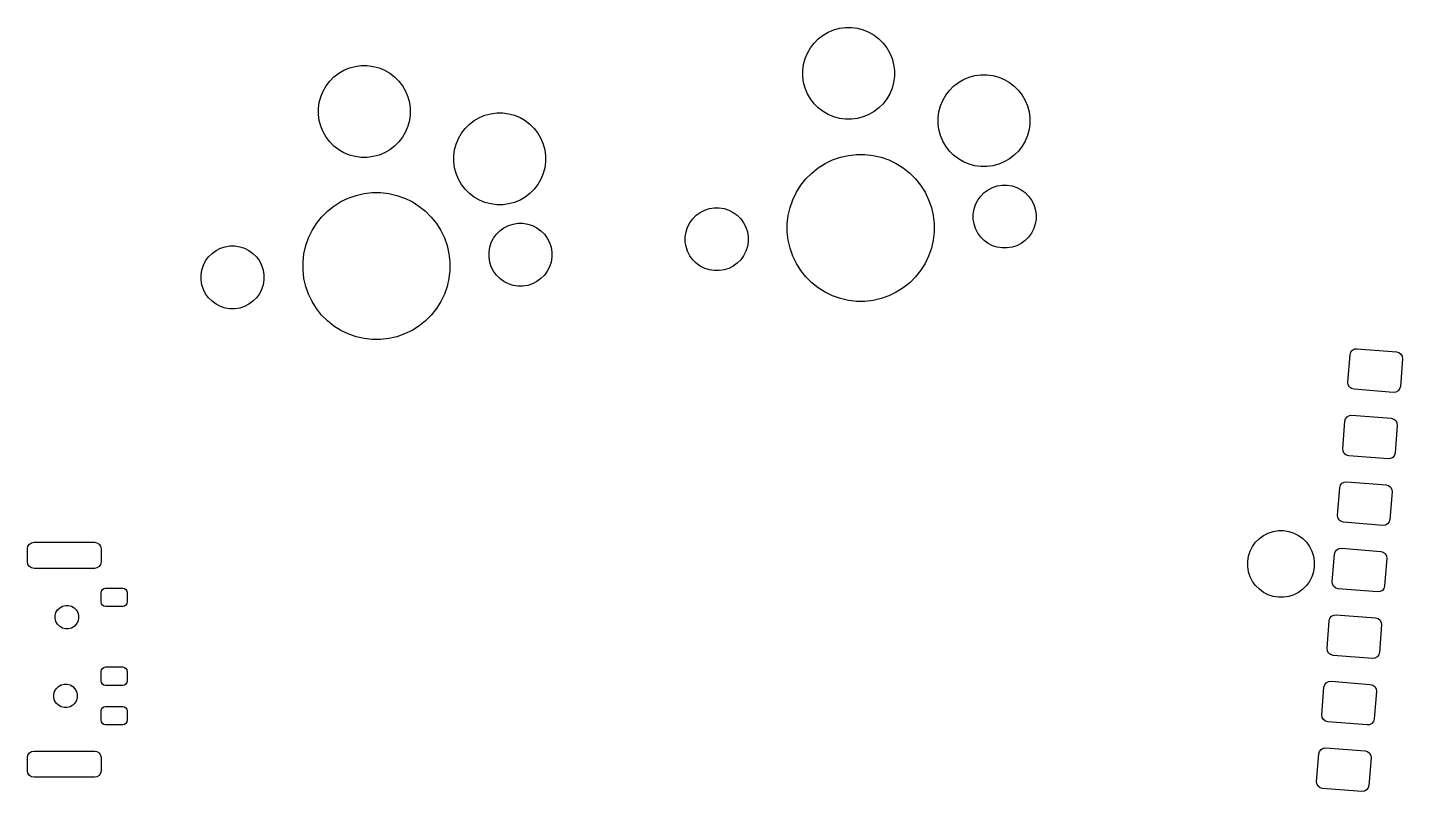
# Model space of a CAD drawing. Extents: x -174 to 104, y -34 to 59.
# Drawn here: x -174 to -121.6, y -27.1 to 1.9 of the extents above; entities that cross this region are included whole.
import ezdxf

# ---------------------------------------------------------------- set-up
doc = ezdxf.new("R2010")
doc.units = 0
doc.layers.add('BLACK', color=7, linetype='CONTINUOUS')

msp = doc.modelspace()

# ---------------------------------------------------------------- linework, layer by layer
at = {"layer": 'BLACK', "linetype": 'CONTINUOUS'}
for p, q in [((-143.893271, 1.509248), (-143.711664, 1.6486)), ((-143.711664, 1.6486), (-143.513421, 1.763055)), ((-143.513421, 1.763055), (-143.301935, 1.850656)), ((-143.301935, 1.850656), (-143.080824, 1.909902)), ((-143.080824, 1.909902), (-142.853871, 1.939781)), ((-142.853871, 1.939781), (-142.624961, 1.939781)), ((-142.624961, 1.939781), (-142.398008, 1.909902)), ((-142.398008, 1.909902), (-142.176897, 1.850656)), ((-142.176897, 1.850656), (-141.965411, 1.763055)), ((-141.965411, 1.763055), (-141.767168, 1.6486)), ((-141.767168, 1.6486), (-141.585561, 1.509248)), ((-144.308943, 0.967533), (-144.194488, 1.165776)), ((-144.194488, 1.165776), (-144.055136, 1.347383)), ((-144.055136, 1.347383), (-143.893271, 1.509248)), ((-141.585561, 1.509248), (-141.423696, 1.347383)), ((-141.423696, 1.347383), (-141.284344, 1.165776)), ((-141.284344, 1.165776), (-141.169889, 0.967533)), ((-144.485669, 0.307983), (-144.45579, 0.534936)), ((-144.45579, 0.534936), (-144.396544, 0.756047)), ((-144.396544, 0.756047), (-144.308943, 0.967533)), ((-141.169889, 0.967533), (-141.082288, 0.756047)), ((-141.082288, 0.756047), (-141.023042, 0.534936)), ((-141.023042, 0.534936), (-140.993163, 0.307983)), ((-162.498106, -0.104111), (-162.336241, 0.057754)), ((-162.336241, 0.057754), (-162.154634, 0.197106)), ((-162.154634, 0.197106), (-161.956391, 0.311561)), ((-161.956391, 0.311561), (-161.744905, 0.399162)), ((-161.744905, 0.399162), (-161.523794, 0.458408)), ((-161.523794, 0.458408), (-161.296841, 0.488287)), ((-161.296841, 0.488287), (-161.067931, 0.488287)), ((-161.067931, 0.488287), (-160.840978, 0.458408)), ((-160.840978, 0.458408), (-160.619867, 0.399162)), ((-160.619867, 0.399162), (-160.408381, 0.311561)), ((-160.408381, 0.311561), (-160.210138, 0.197106)), ((-160.210138, 0.197106), (-160.028531, 0.057754)), ((-160.028531, 0.057754), (-159.866666, -0.104111)), ((-144.485669, 0.079073), (-144.485669, 0.307983)), ((-144.45579, -0.14788), (-144.485669, 0.079073)), ((-140.993163, 0.079073), (-141.023042, -0.14788)), ((-140.993163, 0.307983), (-140.993163, 0.079073)), ((-138.356224, -0.037867), (-138.144738, 0.049734)), ((-138.144738, 0.049734), (-137.923627, 0.10898)), ((-137.923627, 0.10898), (-137.696674, 0.138859)), ((-137.696674, 0.138859), (-137.467764, 0.138859)), ((-137.467764, 0.138859), (-137.240811, 0.10898)), ((-137.240811, 0.10898), (-137.0197, 0.049734)), ((-137.0197, 0.049734), (-136.808214, -0.037867)), ((-162.839514, -0.695447), (-162.751913, -0.483961)), ((-162.751913, -0.483961), (-162.637458, -0.285718)), ((-162.637458, -0.285718), (-162.498106, -0.104111)), ((-159.866666, -0.104111), (-159.727314, -0.285718)), ((-159.727314, -0.285718), (-159.612859, -0.483961)), ((-159.612859, -0.483961), (-159.525258, -0.695447)), ((-144.396544, -0.368991), (-144.45579, -0.14788)), ((-144.308943, -0.580477), (-144.396544, -0.368991)), ((-141.082288, -0.368991), (-141.169889, -0.580477)), ((-141.023042, -0.14788), (-141.082288, -0.368991)), ((-139.037291, -0.635146), (-138.897939, -0.453539)), ((-138.897939, -0.453539), (-138.736074, -0.291674)), ((-138.736074, -0.291674), (-138.554467, -0.152322)), ((-138.554467, -0.152322), (-138.356224, -0.037867)), ((-136.808214, -0.037867), (-136.609971, -0.152322)), ((-136.609971, -0.152322), (-136.428364, -0.291674)), ((-136.428364, -0.291674), (-136.266499, -0.453539)), ((-136.266499, -0.453539), (-136.127147, -0.635146)), ((-162.928639, -1.143511), (-162.89876, -0.916558)), ((-162.89876, -0.916558), (-162.839514, -0.695447)), ((-159.525258, -0.695447), (-159.466012, -0.916558)), ((-159.466012, -0.916558), (-159.436133, -1.143511)), ((-144.194488, -0.77872), (-144.308943, -0.580477)), ((-144.055136, -0.960327), (-144.194488, -0.77872)), ((-143.893271, -1.122192), (-144.055136, -0.960327)), ((-141.423696, -0.960327), (-141.585561, -1.122192)), ((-141.284344, -0.77872), (-141.423696, -0.960327)), ((-141.169889, -0.580477), (-141.284344, -0.77872)), ((-139.298593, -1.265986), (-139.239347, -1.044875)), ((-139.239347, -1.044875), (-139.151746, -0.833389)), ((-139.151746, -0.833389), (-139.037291, -0.635146)), ((-136.127147, -0.635146), (-136.012692, -0.833389)), ((-136.012692, -0.833389), (-135.925091, -1.044875)), ((-135.925091, -1.044875), (-135.865845, -1.265986)), ((-162.928639, -1.372421), (-162.928639, -1.143511)), ((-162.89876, -1.599374), (-162.928639, -1.372421)), ((-159.436133, -1.372421), (-159.466012, -1.599374)), ((-159.436133, -1.143511), (-159.436133, -1.372421)), ((-156.997437, -1.603816), (-156.799194, -1.489361)), ((-156.799194, -1.489361), (-156.587708, -1.40176)), ((-156.587708, -1.40176), (-156.366597, -1.342514)), ((-156.366597, -1.342514), (-156.139644, -1.312635)), ((-156.139644, -1.312635), (-155.910734, -1.312635)), ((-155.910734, -1.312635), (-155.683781, -1.342514)), ((-155.683781, -1.342514), (-155.46267, -1.40176)), ((-155.46267, -1.40176), (-155.251184, -1.489361)), ((-155.251184, -1.489361), (-155.052941, -1.603816)), ((-143.711664, -1.261544), (-143.893271, -1.122192)), ((-143.513421, -1.375999), (-143.711664, -1.261544)), ((-143.301935, -1.4636), (-143.513421, -1.375999)), ((-143.080824, -1.522846), (-143.301935, -1.4636)), ((-142.853871, -1.552725), (-143.080824, -1.522846)), ((-142.624961, -1.552725), (-142.853871, -1.552725)), ((-142.398008, -1.522846), (-142.624961, -1.552725)), ((-142.176897, -1.4636), (-142.398008, -1.522846)), ((-141.965411, -1.375999), (-142.176897, -1.4636)), ((-141.767168, -1.261544), (-141.965411, -1.375999)), ((-141.585561, -1.122192), (-141.767168, -1.261544)), ((-139.328472, -1.492939), (-139.298593, -1.265986)), ((-139.328472, -1.721849), (-139.328472, -1.492939)), ((-135.865845, -1.265986), (-135.835966, -1.492939)), ((-135.835966, -1.492939), (-135.835966, -1.721849)), ((-162.839514, -1.820485), (-162.89876, -1.599374)), ((-162.751913, -2.031971), (-162.839514, -1.820485)), ((-162.637458, -2.230214), (-162.751913, -2.031971)), ((-159.612859, -2.031971), (-159.727314, -2.230214)), ((-159.525258, -1.820485), (-159.612859, -2.031971)), ((-159.466012, -1.599374), (-159.525258, -1.820485)), ((-157.594716, -2.284883), (-157.480261, -2.08664)), ((-157.480261, -2.08664), (-157.340909, -1.905033)), ((-157.340909, -1.905033), (-157.179044, -1.743168)), ((-157.179044, -1.743168), (-156.997437, -1.603816)), ((-155.052941, -1.603816), (-154.871334, -1.743168)), ((-154.871334, -1.743168), (-154.709469, -1.905033)), ((-154.709469, -1.905033), (-154.570117, -2.08664)), ((-154.570117, -2.08664), (-154.455662, -2.284883)), ((-139.298593, -1.948802), (-139.328472, -1.721849)), ((-139.239347, -2.169913), (-139.298593, -1.948802)), ((-135.865845, -1.948802), (-135.925091, -2.169913)), ((-135.835966, -1.721849), (-135.865845, -1.948802)), ((-162.498106, -2.411821), (-162.637458, -2.230214)), ((-162.336241, -2.573686), (-162.498106, -2.411821)), ((-162.154634, -2.713038), (-162.336241, -2.573686)), ((-160.028531, -2.573686), (-160.210138, -2.713038)), ((-159.866666, -2.411821), (-160.028531, -2.573686)), ((-159.727314, -2.230214), (-159.866666, -2.411821)), ((-157.741563, -2.71748), (-157.682317, -2.496369)), ((-157.682317, -2.496369), (-157.594716, -2.284883)), ((-154.455662, -2.284883), (-154.368061, -2.496369)), ((-154.368061, -2.496369), (-154.308815, -2.71748)), ((-139.151746, -2.381399), (-139.239347, -2.169913)), ((-139.037291, -2.579642), (-139.151746, -2.381399)), ((-138.897939, -2.761249), (-139.037291, -2.579642)), ((-136.127147, -2.579642), (-136.266499, -2.761249)), ((-136.012692, -2.381399), (-136.127147, -2.579642)), ((-135.925091, -2.169913), (-136.012692, -2.381399)), ((-161.956391, -2.827493), (-162.154634, -2.713038)), ((-161.744905, -2.915094), (-161.956391, -2.827493)), ((-161.523794, -2.97434), (-161.744905, -2.915094)), ((-161.296841, -3.004219), (-161.523794, -2.97434)), ((-161.067931, -3.004219), (-161.296841, -3.004219)), ((-160.840978, -2.97434), (-161.067931, -3.004219)), ((-160.619867, -2.915094), (-160.840978, -2.97434)), ((-160.408381, -2.827493), (-160.619867, -2.915094)), ((-160.210138, -2.713038), (-160.408381, -2.827493)), ((-157.771442, -2.944433), (-157.741563, -2.71748)), ((-157.771442, -3.173343), (-157.771442, -2.944433)), ((-154.308815, -2.71748), (-154.278936, -2.944433)), ((-154.278936, -2.944433), (-154.278936, -3.173343)), ((-143.63092, -3.237658), (-143.348021, -3.101421)), ((-143.348021, -3.101421), (-143.051646, -2.997715)), ((-143.051646, -2.997715), (-142.745524, -2.927845)), ((-142.745524, -2.927845), (-142.433504, -2.892689)), ((-142.433504, -2.892689), (-142.11951, -2.892689)), ((-142.11951, -2.892689), (-141.80749, -2.927845)), ((-141.80749, -2.927845), (-141.501368, -2.997715)), ((-141.501368, -2.997715), (-141.204993, -3.101421)), ((-141.204993, -3.101421), (-140.922094, -3.237658)), ((-138.736074, -2.923114), (-138.897939, -2.761249)), ((-138.554467, -3.062466), (-138.736074, -2.923114)), ((-138.356224, -3.176921), (-138.554467, -3.062466)), ((-136.609971, -3.062466), (-136.808214, -3.176921)), ((-136.428364, -2.923114), (-136.609971, -3.062466)), ((-136.266499, -2.761249), (-136.428364, -2.923114)), ((-157.741563, -3.400296), (-157.771442, -3.173343)), ((-157.682317, -3.621407), (-157.741563, -3.400296)), ((-157.594716, -3.832893), (-157.682317, -3.621407)), ((-154.368061, -3.621407), (-154.455662, -3.832893)), ((-154.308815, -3.400296), (-154.368061, -3.621407)), ((-154.278936, -3.173343), (-154.308815, -3.400296)), ((-144.364305, -3.822514), (-144.142277, -3.600486)), ((-144.142277, -3.600486), (-143.896787, -3.404714)), ((-143.896787, -3.404714), (-143.63092, -3.237658)), ((-140.922094, -3.237658), (-140.656227, -3.404714)), ((-140.656227, -3.404714), (-140.410737, -3.600486)), ((-140.410737, -3.600486), (-140.188709, -3.822514)), ((-138.144738, -3.264522), (-138.356224, -3.176921)), ((-137.923627, -3.323768), (-138.144738, -3.264522)), ((-137.696674, -3.353647), (-137.923627, -3.323768)), ((-137.467764, -3.353647), (-137.696674, -3.353647)), ((-137.240811, -3.323768), (-137.467764, -3.353647)), ((-137.0197, -3.264522), (-137.240811, -3.323768)), ((-136.808214, -3.176921), (-137.0197, -3.264522)), ((-157.480261, -4.031136), (-157.594716, -3.832893)), ((-157.340909, -4.212743), (-157.480261, -4.031136)), ((-154.570117, -4.031136), (-154.709469, -4.212743)), ((-154.455662, -3.832893), (-154.570117, -4.031136)), ((-144.727133, -4.333871), (-144.560077, -4.068004)), ((-144.560077, -4.068004), (-144.364305, -3.822514)), ((-140.188709, -3.822514), (-139.992937, -4.068004)), ((-139.992937, -4.068004), (-139.825881, -4.333871)), ((-137.42046, -4.233591), (-137.252682, -4.148104)), ((-137.252682, -4.148104), (-137.073596, -4.089915)), ((-137.073596, -4.089915), (-136.887613, -4.060458)), ((-136.887613, -4.060458), (-136.699311, -4.060458)), ((-136.699311, -4.060458), (-136.513328, -4.089915)), ((-136.513328, -4.089915), (-136.334242, -4.148104)), ((-136.334242, -4.148104), (-136.166464, -4.233591)), ((-162.339757, -4.856208), (-162.07389, -4.689152)), ((-162.07389, -4.689152), (-161.790991, -4.552915)), ((-161.790991, -4.552915), (-161.494616, -4.449209)), ((-161.494616, -4.449209), (-161.188494, -4.379339)), ((-161.188494, -4.379339), (-160.876474, -4.344183)), ((-160.876474, -4.344183), (-160.56248, -4.344183)), ((-160.56248, -4.344183), (-160.25046, -4.379339)), ((-160.25046, -4.379339), (-159.944338, -4.449209)), ((-159.944338, -4.449209), (-159.647963, -4.552915)), ((-159.647963, -4.552915), (-159.365064, -4.689152)), ((-159.365064, -4.689152), (-159.099197, -4.856208)), ((-157.179044, -4.374608), (-157.340909, -4.212743)), ((-156.997437, -4.51396), (-157.179044, -4.374608)), ((-156.799194, -4.628415), (-156.997437, -4.51396)), ((-156.587708, -4.716016), (-156.799194, -4.628415)), ((-155.251184, -4.628415), (-155.46267, -4.716016)), ((-155.052941, -4.51396), (-155.251184, -4.628415)), ((-154.871334, -4.374608), (-155.052941, -4.51396)), ((-154.709469, -4.212743), (-154.871334, -4.374608)), ((-144.967076, -4.913145), (-144.86337, -4.61677)), ((-144.86337, -4.61677), (-144.727133, -4.333871)), ((-139.825881, -4.333871), (-139.689644, -4.61677)), ((-139.689644, -4.61677), (-139.585938, -4.913145)), ((-137.902117, -4.797539), (-137.81663, -4.629761)), ((-137.81663, -4.629761), (-137.705949, -4.477421)), ((-137.705949, -4.477421), (-137.5728, -4.344272)), ((-137.5728, -4.344272), (-137.42046, -4.233591)), ((-136.166464, -4.233591), (-136.014124, -4.344272)), ((-136.014124, -4.344272), (-135.880975, -4.477421)), ((-135.880975, -4.477421), (-135.770294, -4.629761)), ((-135.770294, -4.629761), (-135.684807, -4.797539)), ((-162.807275, -5.274008), (-162.585247, -5.05198)), ((-162.585247, -5.05198), (-162.339757, -4.856208)), ((-159.099197, -4.856208), (-158.853707, -5.05198)), ((-158.853707, -5.05198), (-158.631679, -5.274008)), ((-156.366597, -4.775262), (-156.587708, -4.716016)), ((-156.139644, -4.805141), (-156.366597, -4.775262)), ((-155.910734, -4.805141), (-156.139644, -4.805141)), ((-155.683781, -4.775262), (-155.910734, -4.805141)), ((-155.46267, -4.716016), (-155.683781, -4.775262)), ((-148.672039, -5.340471), (-148.53889, -5.207322)), ((-148.53889, -5.207322), (-148.38655, -5.096641)), ((-148.38655, -5.096641), (-148.218772, -5.011154)), ((-148.218772, -5.011154), (-148.039686, -4.952965)), ((-148.039686, -4.952965), (-147.853703, -4.923508)), ((-147.853703, -4.923508), (-147.665401, -4.923508)), ((-147.665401, -4.923508), (-147.479418, -4.952965)), ((-147.479418, -4.952965), (-147.300332, -5.011154)), ((-147.300332, -5.011154), (-147.132554, -5.096641)), ((-147.132554, -5.096641), (-146.980214, -5.207322)), ((-146.980214, -5.207322), (-146.847065, -5.340471)), ((-145.072102, -5.531287), (-145.036946, -5.219267)), ((-145.036946, -5.219267), (-144.967076, -4.913145)), ((-139.585938, -4.913145), (-139.516068, -5.219267)), ((-139.516068, -5.219267), (-139.480912, -5.531287)), ((-137.989763, -5.162608), (-137.960306, -4.976625)), ((-137.989763, -5.35091), (-137.989763, -5.162608)), ((-137.960306, -4.976625), (-137.902117, -4.797539)), ((-135.684807, -4.797539), (-135.626618, -4.976625)), ((-135.626618, -4.976625), (-135.597161, -5.162608)), ((-135.597161, -5.162608), (-135.597161, -5.35091)), ((-163.170103, -5.785365), (-163.003047, -5.519498)), ((-163.003047, -5.519498), (-162.807275, -5.274008)), ((-158.631679, -5.274008), (-158.435907, -5.519498)), ((-158.435907, -5.519498), (-158.268851, -5.785365)), ((-156.01577, -5.795766), (-155.86343, -5.685085)), ((-155.86343, -5.685085), (-155.695652, -5.599598)), ((-155.695652, -5.599598), (-155.516566, -5.541409)), ((-155.516566, -5.541409), (-155.330583, -5.511952)), ((-155.330583, -5.511952), (-155.142281, -5.511952)), ((-155.142281, -5.511952), (-154.956298, -5.541409)), ((-154.956298, -5.541409), (-154.777212, -5.599598)), ((-154.777212, -5.599598), (-154.609434, -5.685085)), ((-154.609434, -5.685085), (-154.457094, -5.795766)), ((-148.926396, -5.839675), (-148.868207, -5.660589)), ((-148.868207, -5.660589), (-148.78272, -5.492811)), ((-148.78272, -5.492811), (-148.672039, -5.340471)), ((-146.847065, -5.340471), (-146.736384, -5.492811)), ((-146.736384, -5.492811), (-146.650897, -5.660589)), ((-146.650897, -5.660589), (-146.592708, -5.839675)), ((-145.072102, -5.845281), (-145.072102, -5.531287)), ((-139.480912, -5.531287), (-139.480912, -5.845281)), ((-137.960306, -5.536893), (-137.989763, -5.35091)), ((-137.902117, -5.715979), (-137.960306, -5.536893)), ((-137.81663, -5.883757), (-137.902117, -5.715979)), ((-135.684807, -5.715979), (-135.770294, -5.883757)), ((-135.626618, -5.536893), (-135.684807, -5.715979)), ((-135.597161, -5.35091), (-135.626618, -5.536893)), ((-163.410046, -6.364639), (-163.30634, -6.068264)), ((-163.30634, -6.068264), (-163.170103, -5.785365)), ((-158.268851, -5.785365), (-158.132614, -6.068264)), ((-158.132614, -6.068264), (-158.028908, -6.364639)), ((-156.403276, -6.428119), (-156.345087, -6.249033)), ((-156.345087, -6.249033), (-156.2596, -6.081255)), ((-156.2596, -6.081255), (-156.148919, -5.928915)), ((-156.148919, -5.928915), (-156.01577, -5.795766)), ((-154.457094, -5.795766), (-154.323945, -5.928915)), ((-154.323945, -5.928915), (-154.213264, -6.081255)), ((-154.213264, -6.081255), (-154.127777, -6.249033)), ((-154.127777, -6.249033), (-154.069588, -6.428119)), ((-148.955853, -6.025658), (-148.926396, -5.839675)), ((-148.955853, -6.21396), (-148.955853, -6.025658)), ((-148.926396, -6.399943), (-148.955853, -6.21396)), ((-146.592708, -5.839675), (-146.563251, -6.025658)), ((-146.563251, -6.21396), (-146.592708, -6.399943)), ((-146.563251, -6.025658), (-146.563251, -6.21396)), ((-145.036946, -6.157301), (-145.072102, -5.845281)), ((-144.967076, -6.463423), (-145.036946, -6.157301)), ((-139.516068, -6.157301), (-139.585938, -6.463423)), ((-139.480912, -5.845281), (-139.516068, -6.157301)), ((-137.705949, -6.036097), (-137.81663, -5.883757)), ((-137.5728, -6.169246), (-137.705949, -6.036097)), ((-137.42046, -6.279927), (-137.5728, -6.169246)), ((-137.252682, -6.365414), (-137.42046, -6.279927)), ((-136.166464, -6.279927), (-136.334242, -6.365414)), ((-136.014124, -6.169246), (-136.166464, -6.279927)), ((-135.880975, -6.036097), (-136.014124, -6.169246)), ((-135.770294, -5.883757), (-135.880975, -6.036097)), ((-167.22569, -6.944305), (-167.115009, -6.791965)), ((-167.115009, -6.791965), (-166.98186, -6.658816)), ((-166.98186, -6.658816), (-166.82952, -6.548135)), ((-166.82952, -6.548135), (-166.661742, -6.462648)), ((-166.661742, -6.462648), (-166.482656, -6.404459)), ((-166.482656, -6.404459), (-166.296673, -6.375002)), ((-166.296673, -6.375002), (-166.108371, -6.375002)), ((-166.108371, -6.375002), (-165.922388, -6.404459)), ((-165.922388, -6.404459), (-165.743302, -6.462648)), ((-165.743302, -6.462648), (-165.575524, -6.548135)), ((-165.575524, -6.548135), (-165.423184, -6.658816)), ((-165.423184, -6.658816), (-165.290035, -6.791965)), ((-165.290035, -6.791965), (-165.179354, -6.944305)), ((-163.515072, -6.982781), (-163.479916, -6.670761)), ((-163.479916, -6.670761), (-163.410046, -6.364639)), ((-158.028908, -6.364639), (-157.959038, -6.670761)), ((-157.959038, -6.670761), (-157.923882, -6.982781)), ((-156.432733, -6.614102), (-156.403276, -6.428119)), ((-156.432733, -6.802404), (-156.432733, -6.614102)), ((-156.403276, -6.988387), (-156.432733, -6.802404)), ((-154.069588, -6.428119), (-154.040131, -6.614102)), ((-154.040131, -6.802404), (-154.069588, -6.988387)), ((-154.040131, -6.614102), (-154.040131, -6.802404)), ((-148.868207, -6.579029), (-148.926396, -6.399943)), ((-148.78272, -6.746807), (-148.868207, -6.579029)), ((-148.672039, -6.899147), (-148.78272, -6.746807)), ((-146.736384, -6.746807), (-146.847065, -6.899147)), ((-146.650897, -6.579029), (-146.736384, -6.746807)), ((-146.592708, -6.399943), (-146.650897, -6.579029)), ((-144.86337, -6.759798), (-144.967076, -6.463423)), ((-144.727133, -7.042697), (-144.86337, -6.759798)), ((-139.689644, -6.759798), (-139.825881, -7.042697)), ((-139.585938, -6.463423), (-139.689644, -6.759798)), ((-137.073596, -6.423603), (-137.252682, -6.365414)), ((-136.887613, -6.45306), (-137.073596, -6.423603)), ((-136.699311, -6.45306), (-136.887613, -6.45306)), ((-136.513328, -6.423603), (-136.699311, -6.45306)), ((-136.334242, -6.365414), (-136.513328, -6.423603)), ((-167.398823, -7.477152), (-167.369366, -7.291169)), ((-167.369366, -7.291169), (-167.311177, -7.112083)), ((-167.311177, -7.112083), (-167.22569, -6.944305)), ((-165.179354, -6.944305), (-165.093867, -7.112083)), ((-165.093867, -7.112083), (-165.035678, -7.291169)), ((-165.035678, -7.291169), (-165.006221, -7.477152)), ((-163.515072, -7.296775), (-163.515072, -6.982781)), ((-163.479916, -7.608795), (-163.515072, -7.296775)), ((-157.923882, -7.296775), (-157.959038, -7.608795)), ((-157.923882, -6.982781), (-157.923882, -7.296775)), ((-156.345087, -7.167473), (-156.403276, -6.988387)), ((-156.2596, -7.335251), (-156.345087, -7.167473)), ((-154.127777, -7.167473), (-154.213264, -7.335251)), ((-154.069588, -6.988387), (-154.127777, -7.167473)), ((-148.53889, -7.032296), (-148.672039, -6.899147)), ((-148.38655, -7.142977), (-148.53889, -7.032296)), ((-148.218772, -7.228464), (-148.38655, -7.142977)), ((-148.039686, -7.286653), (-148.218772, -7.228464)), ((-147.853703, -7.31611), (-148.039686, -7.286653)), ((-147.665401, -7.31611), (-147.853703, -7.31611)), ((-147.479418, -7.286653), (-147.665401, -7.31611)), ((-147.300332, -7.228464), (-147.479418, -7.286653)), ((-147.132554, -7.142977), (-147.300332, -7.228464)), ((-146.980214, -7.032296), (-147.132554, -7.142977)), ((-146.847065, -6.899147), (-146.980214, -7.032296)), ((-144.560077, -7.308564), (-144.727133, -7.042697)), ((-144.364305, -7.554054), (-144.560077, -7.308564)), ((-139.992937, -7.308564), (-140.188709, -7.554054)), ((-139.825881, -7.042697), (-139.992937, -7.308564)), ((-167.398823, -7.665454), (-167.398823, -7.477152)), ((-167.369366, -7.851437), (-167.398823, -7.665454)), ((-167.311177, -8.030523), (-167.369366, -7.851437)), ((-165.035678, -7.851437), (-165.093867, -8.030523)), ((-165.006221, -7.665454), (-165.035678, -7.851437)), ((-165.006221, -7.477152), (-165.006221, -7.665454)), ((-163.410046, -7.914917), (-163.479916, -7.608795)), ((-157.959038, -7.608795), (-158.028908, -7.914917)), ((-156.148919, -7.487591), (-156.2596, -7.335251)), ((-156.01577, -7.62074), (-156.148919, -7.487591)), ((-155.86343, -7.731421), (-156.01577, -7.62074)), ((-155.695652, -7.816908), (-155.86343, -7.731421)), ((-155.516566, -7.875097), (-155.695652, -7.816908)), ((-154.777212, -7.816908), (-154.956298, -7.875097)), ((-154.609434, -7.731421), (-154.777212, -7.816908)), ((-154.457094, -7.62074), (-154.609434, -7.731421)), ((-154.323945, -7.487591), (-154.457094, -7.62074)), ((-154.213264, -7.335251), (-154.323945, -7.487591)), ((-144.142277, -7.776082), (-144.364305, -7.554054)), ((-143.896787, -7.971854), (-144.142277, -7.776082)), ((-140.410737, -7.776082), (-140.656227, -7.971854)), ((-140.188709, -7.554054), (-140.410737, -7.776082)), ((-167.22569, -8.198301), (-167.311177, -8.030523)), ((-167.115009, -8.350641), (-167.22569, -8.198301)), ((-166.98186, -8.48379), (-167.115009, -8.350641)), ((-165.290035, -8.350641), (-165.423184, -8.48379)), ((-165.179354, -8.198301), (-165.290035, -8.350641)), ((-165.093867, -8.030523), (-165.179354, -8.198301)), ((-163.30634, -8.211292), (-163.410046, -7.914917)), ((-163.170103, -8.494191), (-163.30634, -8.211292)), ((-158.132614, -8.211292), (-158.268851, -8.494191)), ((-158.028908, -7.914917), (-158.132614, -8.211292)), ((-155.330583, -7.904554), (-155.516566, -7.875097)), ((-155.142281, -7.904554), (-155.330583, -7.904554)), ((-154.956298, -7.875097), (-155.142281, -7.904554)), ((-143.63092, -8.13891), (-143.896787, -7.971854)), ((-143.348021, -8.275147), (-143.63092, -8.13891)), ((-143.051646, -8.378853), (-143.348021, -8.275147)), ((-141.204993, -8.275147), (-141.501368, -8.378853)), ((-140.922094, -8.13891), (-141.204993, -8.275147)), ((-140.656227, -7.971854), (-140.922094, -8.13891)), ((-166.82952, -8.594471), (-166.98186, -8.48379)), ((-166.661742, -8.679958), (-166.82952, -8.594471)), ((-166.482656, -8.738147), (-166.661742, -8.679958)), ((-166.296673, -8.767604), (-166.482656, -8.738147)), ((-166.108371, -8.767604), (-166.296673, -8.767604)), ((-165.922388, -8.738147), (-166.108371, -8.767604)), ((-165.743302, -8.679958), (-165.922388, -8.738147)), ((-165.575524, -8.594471), (-165.743302, -8.679958)), ((-165.423184, -8.48379), (-165.575524, -8.594471)), ((-163.003047, -8.760058), (-163.170103, -8.494191)), ((-162.807275, -9.005548), (-163.003047, -8.760058)), ((-158.435907, -8.760058), (-158.631679, -9.005548)), ((-158.268851, -8.494191), (-158.435907, -8.760058)), ((-142.745524, -8.448723), (-143.051646, -8.378853)), ((-142.433504, -8.483879), (-142.745524, -8.448723)), ((-142.11951, -8.483879), (-142.433504, -8.483879)), ((-141.80749, -8.448723), (-142.11951, -8.483879)), ((-141.501368, -8.378853), (-141.80749, -8.448723)), ((-162.585247, -9.227576), (-162.807275, -9.005548)), ((-162.339757, -9.423348), (-162.585247, -9.227576)), ((-162.07389, -9.590404), (-162.339757, -9.423348)), ((-159.099197, -9.423348), (-159.365064, -9.590404)), ((-158.853707, -9.227576), (-159.099197, -9.423348)), ((-158.631679, -9.005548), (-158.853707, -9.227576)), ((-161.790991, -9.726641), (-162.07389, -9.590404)), ((-161.494616, -9.830347), (-161.790991, -9.726641)), ((-161.188494, -9.900217), (-161.494616, -9.830347)), ((-160.876474, -9.935373), (-161.188494, -9.900217)), ((-160.56248, -9.935373), (-160.876474, -9.935373)), ((-160.25046, -9.900217), (-160.56248, -9.935373)), ((-159.944338, -9.830347), (-160.25046, -9.900217)), ((-159.647963, -9.726641), (-159.944338, -9.830347)), ((-159.365064, -9.590404), (-159.647963, -9.726641)), ((-123.636235, -10.516376), (-123.609758, -10.422493)), ((-123.609758, -10.422493), (-123.549368, -10.345889)), ((-123.549368, -10.345889), (-123.46426, -10.298227)), ((-123.46426, -10.298227), (-123.367391, -10.286762)), ((-123.367391, -10.286762), (-121.872015, -10.40445)), ((-121.872015, -10.40445), (-121.778132, -10.430928)), ((-121.778132, -10.430928), (-121.701528, -10.491317)), ((-123.718617, -11.56314), (-123.636235, -10.516376)), ((-121.642401, -10.673294), (-121.724783, -11.720058)), ((-121.701528, -10.491317), (-121.653866, -10.576425)), ((-121.653866, -10.576425), (-121.642401, -10.673294)), ((-123.707152, -11.660009), (-123.718617, -11.56314)), ((-123.65949, -11.745117), (-123.707152, -11.660009)), ((-123.582886, -11.805506), (-123.65949, -11.745117)), ((-123.489003, -11.831984), (-123.582886, -11.805506)), ((-121.993627, -11.949672), (-123.489003, -11.831984)), ((-121.896758, -11.938207), (-121.993627, -11.949672)), ((-121.81165, -11.890545), (-121.896758, -11.938207)), ((-121.75126, -11.813941), (-121.81165, -11.890545)), ((-121.724783, -11.720058), (-121.75126, -11.813941)), ((-123.917903, -14.09531), (-123.835521, -13.048546)), ((-123.835521, -13.048546), (-123.809044, -12.954663)), ((-123.809044, -12.954663), (-123.748654, -12.878059)), ((-123.748654, -12.878059), (-123.663546, -12.830397)), ((-123.663546, -12.830397), (-123.566677, -12.818932)), ((-123.566677, -12.818932), (-122.071301, -12.93662)), ((-122.071301, -12.93662), (-121.977418, -12.963098)), ((-121.977418, -12.963098), (-121.900814, -13.023487)), ((-121.900814, -13.023487), (-121.853152, -13.108595)), ((-121.841687, -13.205464), (-121.924069, -14.252228)), ((-121.853152, -13.108595), (-121.841687, -13.205464)), ((-123.906438, -14.192179), (-123.917903, -14.09531)), ((-123.858776, -14.277287), (-123.906438, -14.192179)), ((-123.782172, -14.337676), (-123.858776, -14.277287)), ((-123.688289, -14.364154), (-123.782172, -14.337676)), ((-122.192913, -14.481842), (-123.688289, -14.364154)), ((-122.096044, -14.470377), (-122.192913, -14.481842)), ((-122.010936, -14.422715), (-122.096044, -14.470377)), ((-121.950546, -14.346111), (-122.010936, -14.422715)), ((-121.924069, -14.252228), (-121.950546, -14.346111)), ((-124.117189, -16.62748), (-124.034807, -15.580716)), ((-124.034807, -15.580716), (-124.00833, -15.486833)), ((-124.00833, -15.486833), (-123.94794, -15.410229)), ((-123.94794, -15.410229), (-123.862832, -15.362567)), ((-123.862832, -15.362567), (-123.765963, -15.351102)), ((-123.765963, -15.351102), (-122.270587, -15.46879)), ((-122.270587, -15.46879), (-122.176704, -15.495268)), ((-122.176704, -15.495268), (-122.1001, -15.555657)), ((-122.1001, -15.555657), (-122.052438, -15.640765)), ((-122.052438, -15.640765), (-122.040973, -15.737634)), ((-122.040973, -15.737634), (-122.123355, -16.784398)), ((-124.105724, -16.724349), (-124.117189, -16.62748)), ((-124.058062, -16.809457), (-124.105724, -16.724349)), ((-126.75482, -17.306047), (-126.565288, -17.244464)), ((-126.565288, -17.244464), (-126.368455, -17.213289)), ((-126.368455, -17.213289), (-126.169169, -17.213289)), ((-126.169169, -17.213289), (-125.972336, -17.244464)), ((-125.972336, -17.244464), (-125.782804, -17.306047)), ((-123.981458, -16.869846), (-124.058062, -16.809457)), ((-123.887575, -16.896324), (-123.981458, -16.869846)), ((-122.392199, -17.014012), (-123.887575, -16.896324)), ((-122.29533, -17.002547), (-122.392199, -17.014012)), ((-122.210222, -16.954885), (-122.29533, -17.002547)), ((-122.149832, -16.878281), (-122.210222, -16.954885)), ((-122.123355, -16.784398), (-122.149832, -16.878281)), ((-173.989774, -17.80779), (-173.935581, -17.726684)), ((-173.935581, -17.726684), (-173.854475, -17.672491)), ((-173.854475, -17.672491), (-173.758804, -17.653461)), ((-173.758804, -17.653461), (-171.458804, -17.653461)), ((-171.458804, -17.653461), (-171.363133, -17.672491)), ((-171.363133, -17.672491), (-171.282027, -17.726684)), ((-171.282027, -17.726684), (-171.227834, -17.80779)), ((-127.351665, -17.815801), (-127.234528, -17.654575)), ((-127.234528, -17.654575), (-127.093611, -17.513658)), ((-127.093611, -17.513658), (-126.932385, -17.396521)), ((-126.932385, -17.396521), (-126.75482, -17.306047)), ((-125.782804, -17.306047), (-125.605239, -17.396521)), ((-125.605239, -17.396521), (-125.444013, -17.513658)), ((-125.444013, -17.513658), (-125.303096, -17.654575)), ((-125.303096, -17.654575), (-125.185959, -17.815801)), ((-174.008804, -17.903461), (-173.989774, -17.80779)), ((-174.008804, -18.403461), (-174.008804, -17.903461)), ((-171.227834, -17.80779), (-171.208804, -17.903461)), ((-171.208804, -17.903461), (-171.208804, -18.403461)), ((-127.534897, -18.379731), (-127.503722, -18.182898)), ((-127.503722, -18.182898), (-127.442139, -17.993366)), ((-127.442139, -17.993366), (-127.351665, -17.815801)), ((-125.185959, -17.815801), (-125.095485, -17.993366)), ((-125.095485, -17.993366), (-125.033902, -18.182898)), ((-125.033902, -18.182898), (-125.002727, -18.379731)), ((-124.316475, -19.15965), (-124.234093, -18.112886)), ((-124.234093, -18.112886), (-124.207616, -18.019003)), ((-124.207616, -18.019003), (-124.147226, -17.942399)), ((-124.147226, -17.942399), (-124.062118, -17.894737)), ((-124.062118, -17.894737), (-123.965249, -17.883272)), ((-123.965249, -17.883272), (-122.469873, -18.00096)), ((-122.469873, -18.00096), (-122.37599, -18.027438)), ((-122.37599, -18.027438), (-122.299386, -18.087827)), ((-122.240259, -18.269804), (-122.322641, -19.316568)), ((-122.299386, -18.087827), (-122.251724, -18.172935)), ((-122.251724, -18.172935), (-122.240259, -18.269804)), ((-173.989774, -18.499132), (-174.008804, -18.403461)), ((-173.935581, -18.580238), (-173.989774, -18.499132)), ((-173.854475, -18.634431), (-173.935581, -18.580238)), ((-173.758804, -18.653461), (-173.854475, -18.634431)), ((-171.458804, -18.653461), (-173.758804, -18.653461)), ((-171.363133, -18.634431), (-171.458804, -18.653461)), ((-171.282027, -18.580238), (-171.363133, -18.634431)), ((-171.227834, -18.499132), (-171.282027, -18.580238)), ((-171.208804, -18.403461), (-171.227834, -18.499132)), ((-127.534897, -18.579017), (-127.534897, -18.379731)), ((-127.503722, -18.77585), (-127.534897, -18.579017)), ((-127.442139, -18.965382), (-127.503722, -18.77585)), ((-125.033902, -18.77585), (-125.095485, -18.965382)), ((-125.002727, -18.579017), (-125.033902, -18.77585)), ((-125.002727, -18.379731), (-125.002727, -18.579017)), ((-127.351665, -19.142947), (-127.442139, -18.965382)), ((-127.234528, -19.304173), (-127.351665, -19.142947)), ((-127.093611, -19.44509), (-127.234528, -19.304173)), ((-125.303096, -19.304173), (-125.444013, -19.44509)), ((-125.185959, -19.142947), (-125.303096, -19.304173)), ((-125.095485, -18.965382), (-125.185959, -19.142947)), ((-124.30501, -19.256519), (-124.316475, -19.15965)), ((-124.257348, -19.341627), (-124.30501, -19.256519)), ((-124.180744, -19.402016), (-124.257348, -19.341627)), ((-122.322641, -19.316568), (-122.349118, -19.410451)), ((-171.208804, -19.578461), (-171.195483, -19.511491)), ((-171.208804, -19.928461), (-171.208804, -19.578461)), ((-171.195483, -19.511491), (-171.157548, -19.454717)), ((-171.157548, -19.454717), (-171.100774, -19.416782)), ((-171.100774, -19.416782), (-171.033804, -19.403461)), ((-171.033804, -19.403461), (-170.383804, -19.403461)), ((-170.383804, -19.403461), (-170.316834, -19.416782)), ((-170.316834, -19.416782), (-170.26006, -19.454717)), ((-170.26006, -19.454717), (-170.222125, -19.511491)), ((-170.222125, -19.511491), (-170.208804, -19.578461)), ((-170.208804, -19.578461), (-170.208804, -19.928461)), ((-126.932385, -19.562227), (-127.093611, -19.44509)), ((-126.75482, -19.652701), (-126.932385, -19.562227)), ((-126.565288, -19.714284), (-126.75482, -19.652701)), ((-126.368455, -19.745459), (-126.565288, -19.714284)), ((-126.169169, -19.745459), (-126.368455, -19.745459)), ((-125.972336, -19.714284), (-126.169169, -19.745459)), ((-125.782804, -19.652701), (-125.972336, -19.714284)), ((-125.605239, -19.562227), (-125.782804, -19.652701)), ((-125.444013, -19.44509), (-125.605239, -19.562227)), ((-124.086861, -19.428494), (-124.180744, -19.402016)), ((-122.591485, -19.546182), (-124.086861, -19.428494)), ((-122.494616, -19.534717), (-122.591485, -19.546182)), ((-122.409508, -19.487055), (-122.494616, -19.534717)), ((-122.349118, -19.410451), (-122.409508, -19.487055)), ((-172.954954, -20.444724), (-172.92455, -20.331253)), ((-172.92455, -20.331253), (-172.865813, -20.229518)), ((-172.865813, -20.229518), (-172.782747, -20.146452)), ((-172.782747, -20.146452), (-172.681012, -20.087715)), ((-172.681012, -20.087715), (-172.567541, -20.057311)), ((-172.567541, -20.057311), (-172.450067, -20.057311)), ((-172.450067, -20.057311), (-172.336596, -20.087715)), ((-172.336596, -20.087715), (-172.234861, -20.146452)), ((-172.234861, -20.146452), (-172.151795, -20.229518)), ((-172.151795, -20.229518), (-172.093058, -20.331253)), ((-172.093058, -20.331253), (-172.062654, -20.444724)), ((-171.195483, -19.995431), (-171.208804, -19.928461)), ((-171.157548, -20.052205), (-171.195483, -19.995431)), ((-171.100774, -20.09014), (-171.157548, -20.052205)), ((-171.033804, -20.103461), (-171.100774, -20.09014)), ((-170.383804, -20.103461), (-171.033804, -20.103461)), ((-170.316834, -20.09014), (-170.383804, -20.103461)), ((-170.26006, -20.052205), (-170.316834, -20.09014)), ((-170.222125, -19.995431), (-170.26006, -20.052205)), ((-170.208804, -19.928461), (-170.222125, -19.995431)), ((-124.261404, -20.426907), (-124.164535, -20.415442)), ((-124.164535, -20.415442), (-122.669159, -20.53313)), ((-172.954954, -20.562198), (-172.954954, -20.444724)), ((-172.92455, -20.675669), (-172.954954, -20.562198)), ((-172.865813, -20.777404), (-172.92455, -20.675669)), ((-172.782747, -20.86047), (-172.865813, -20.777404)), ((-172.681012, -20.919207), (-172.782747, -20.86047)), ((-172.567541, -20.949611), (-172.681012, -20.919207)), ((-172.336596, -20.919207), (-172.450067, -20.949611)), ((-172.234861, -20.86047), (-172.336596, -20.919207)), ((-172.151795, -20.777404), (-172.234861, -20.86047)), ((-172.093058, -20.675669), (-172.151795, -20.777404)), ((-172.062654, -20.562198), (-172.093058, -20.675669)), ((-172.062654, -20.444724), (-172.062654, -20.562198)), ((-124.515761, -21.69182), (-124.433379, -20.645056)), ((-124.433379, -20.645056), (-124.406902, -20.551173)), ((-124.406902, -20.551173), (-124.346512, -20.474569)), ((-124.346512, -20.474569), (-124.261404, -20.426907)), ((-122.669159, -20.53313), (-122.575276, -20.559608)), ((-122.575276, -20.559608), (-122.498672, -20.619997)), ((-122.439545, -20.801974), (-122.521927, -21.848738)), ((-122.498672, -20.619997), (-122.45101, -20.705105)), ((-122.45101, -20.705105), (-122.439545, -20.801974)), ((-172.450067, -20.949611), (-172.567541, -20.949611)), ((-124.504296, -21.788689), (-124.515761, -21.69182)), ((-124.456634, -21.873797), (-124.504296, -21.788689)), ((-124.38003, -21.934186), (-124.456634, -21.873797)), ((-124.286147, -21.960664), (-124.38003, -21.934186)), ((-122.790771, -22.078352), (-124.286147, -21.960664)), ((-122.548404, -21.942621), (-122.608794, -22.019225)), ((-122.521927, -21.848738), (-122.548404, -21.942621)), ((-171.208804, -22.578461), (-171.195483, -22.511491)), ((-171.195483, -22.511491), (-171.157548, -22.454717)), ((-171.157548, -22.454717), (-171.100774, -22.416782)), ((-171.100774, -22.416782), (-171.033804, -22.403461)), ((-171.033804, -22.403461), (-170.383804, -22.403461)), ((-170.383804, -22.403461), (-170.316834, -22.416782)), ((-170.316834, -22.416782), (-170.26006, -22.454717)), ((-170.26006, -22.454717), (-170.222125, -22.511491)), ((-170.222125, -22.511491), (-170.208804, -22.578461)), ((-122.693902, -22.066887), (-122.790771, -22.078352)), ((-122.608794, -22.019225), (-122.693902, -22.066887)), ((-171.208804, -22.928461), (-171.208804, -22.578461)), ((-171.195483, -22.995431), (-171.208804, -22.928461)), ((-171.157548, -23.052205), (-171.195483, -22.995431)), ((-170.222125, -22.995431), (-170.26006, -23.052205)), ((-170.208804, -22.928461), (-170.222125, -22.995431)), ((-170.208804, -22.578461), (-170.208804, -22.928461)), ((-124.606188, -23.083343), (-124.545798, -23.006739)), ((-124.545798, -23.006739), (-124.46069, -22.959077)), ((-124.46069, -22.959077), (-124.363821, -22.947612)), ((-124.363821, -22.947612), (-122.868445, -23.0653)), ((-173.004954, -23.444724), (-172.97455, -23.331253)), ((-173.004954, -23.562198), (-173.004954, -23.444724)), ((-172.97455, -23.675669), (-173.004954, -23.562198)), ((-172.97455, -23.331253), (-172.915813, -23.229518)), ((-172.915813, -23.229518), (-172.832747, -23.146452)), ((-172.832747, -23.146452), (-172.731012, -23.087715)), ((-172.731012, -23.087715), (-172.617541, -23.057311)), ((-172.617541, -23.057311), (-172.500067, -23.057311)), ((-172.500067, -23.057311), (-172.386596, -23.087715)), ((-172.386596, -23.087715), (-172.284861, -23.146452)), ((-172.284861, -23.146452), (-172.201795, -23.229518)), ((-172.201795, -23.229518), (-172.143058, -23.331253)), ((-172.143058, -23.331253), (-172.112654, -23.444724)), ((-172.112654, -23.562198), (-172.143058, -23.675669)), ((-172.112654, -23.444724), (-172.112654, -23.562198)), ((-171.100774, -23.09014), (-171.157548, -23.052205)), ((-171.033804, -23.103461), (-171.100774, -23.09014)), ((-170.383804, -23.103461), (-171.033804, -23.103461)), ((-170.316834, -23.09014), (-170.383804, -23.103461)), ((-170.26006, -23.052205), (-170.316834, -23.09014)), ((-124.715047, -24.22399), (-124.632665, -23.177226)), ((-124.632665, -23.177226), (-124.606188, -23.083343)), ((-122.868445, -23.0653), (-122.774562, -23.091778)), ((-122.774562, -23.091778), (-122.697958, -23.152167)), ((-122.638831, -23.334144), (-122.721213, -24.380908)), ((-122.697958, -23.152167), (-122.650296, -23.237275)), ((-122.650296, -23.237275), (-122.638831, -23.334144)), ((-172.915813, -23.777404), (-172.97455, -23.675669)), ((-172.832747, -23.86047), (-172.915813, -23.777404)), ((-172.731012, -23.919207), (-172.832747, -23.86047)), ((-172.617541, -23.949611), (-172.731012, -23.919207)), ((-172.500067, -23.949611), (-172.617541, -23.949611)), ((-172.386596, -23.919207), (-172.500067, -23.949611)), ((-172.284861, -23.86047), (-172.386596, -23.919207)), ((-172.201795, -23.777404), (-172.284861, -23.86047)), ((-172.143058, -23.675669), (-172.201795, -23.777404)), ((-171.208804, -24.078461), (-171.195483, -24.011491)), ((-171.208804, -24.428461), (-171.208804, -24.078461)), ((-171.195483, -24.011491), (-171.157548, -23.954717)), ((-171.157548, -23.954717), (-171.100774, -23.916782)), ((-171.100774, -23.916782), (-171.033804, -23.903461)), ((-171.033804, -23.903461), (-170.383804, -23.903461)), ((-170.383804, -23.903461), (-170.316834, -23.916782)), ((-170.316834, -23.916782), (-170.26006, -23.954717)), ((-170.26006, -23.954717), (-170.222125, -24.011491)), ((-170.222125, -24.011491), (-170.208804, -24.078461)), ((-170.208804, -24.078461), (-170.208804, -24.428461)), ((-171.195483, -24.495431), (-171.208804, -24.428461)), ((-171.157548, -24.552205), (-171.195483, -24.495431)), ((-171.100774, -24.59014), (-171.157548, -24.552205)), ((-171.033804, -24.603461), (-171.100774, -24.59014)), ((-170.383804, -24.603461), (-171.033804, -24.603461)), ((-170.316834, -24.59014), (-170.383804, -24.603461)), ((-170.26006, -24.552205), (-170.316834, -24.59014)), ((-170.222125, -24.495431), (-170.26006, -24.552205)), ((-170.208804, -24.428461), (-170.222125, -24.495431)), ((-124.703582, -24.320859), (-124.715047, -24.22399)), ((-124.65592, -24.405967), (-124.703582, -24.320859)), ((-124.579316, -24.466356), (-124.65592, -24.405967)), ((-124.485433, -24.492834), (-124.579316, -24.466356)), ((-122.990057, -24.610522), (-124.485433, -24.492834)), ((-122.893188, -24.599057), (-122.990057, -24.610522)), ((-122.80808, -24.551395), (-122.893188, -24.599057)), ((-122.74769, -24.474791), (-122.80808, -24.551395)), ((-122.721213, -24.380908), (-122.74769, -24.474791)), ((-173.935581, -25.676684), (-173.854475, -25.622491)), ((-173.854475, -25.622491), (-173.758804, -25.603461)), ((-173.758804, -25.603461), (-171.458804, -25.603461)), ((-171.458804, -25.603461), (-171.363133, -25.622491)), ((-171.363133, -25.622491), (-171.282027, -25.676684)), ((-124.831951, -25.709396), (-124.805474, -25.615513)), ((-124.805474, -25.615513), (-124.745084, -25.538909)), ((-124.745084, -25.538909), (-124.659976, -25.491247)), ((-124.659976, -25.491247), (-124.563107, -25.479782)), ((-124.563107, -25.479782), (-123.067731, -25.59747)), ((-123.067731, -25.59747), (-122.973848, -25.623948)), ((-122.973848, -25.623948), (-122.897244, -25.684337)), ((-174.008804, -25.853461), (-173.989774, -25.75779)), ((-174.008804, -26.353461), (-174.008804, -25.853461)), ((-173.989774, -25.75779), (-173.935581, -25.676684)), ((-171.282027, -25.676684), (-171.227834, -25.75779)), ((-171.227834, -25.75779), (-171.208804, -25.853461)), ((-171.208804, -25.853461), (-171.208804, -26.353461)), ((-124.914333, -26.75616), (-124.831951, -25.709396)), ((-122.838117, -25.866314), (-122.920499, -26.913078)), ((-122.897244, -25.684337), (-122.849582, -25.769445)), ((-122.849582, -25.769445), (-122.838117, -25.866314)), ((-173.989774, -26.449132), (-174.008804, -26.353461)), ((-173.935581, -26.530238), (-173.989774, -26.449132)), ((-173.854475, -26.584431), (-173.935581, -26.530238)), ((-173.758804, -26.603461), (-173.854475, -26.584431)), ((-171.458804, -26.603461), (-173.758804, -26.603461)), ((-171.363133, -26.584431), (-171.458804, -26.603461)), ((-171.282027, -26.530238), (-171.363133, -26.584431)), ((-171.227834, -26.449132), (-171.282027, -26.530238)), ((-171.208804, -26.353461), (-171.227834, -26.449132)), ((-124.902868, -26.853029), (-124.914333, -26.75616)), ((-124.855206, -26.938137), (-124.902868, -26.853029)), ((-124.778602, -26.998526), (-124.855206, -26.938137)), ((-124.684719, -27.025004), (-124.778602, -26.998526)), ((-123.189343, -27.142692), (-124.684719, -27.025004)), ((-123.092474, -27.131227), (-123.189343, -27.142692)), ((-123.007366, -27.083565), (-123.092474, -27.131227)), ((-122.946976, -27.006961), (-123.007366, -27.083565)), ((-122.920499, -26.913078), (-122.946976, -27.006961))]:
    msp.add_line(p, q, dxfattribs=at)

doc.saveas('drawing.dxf')
